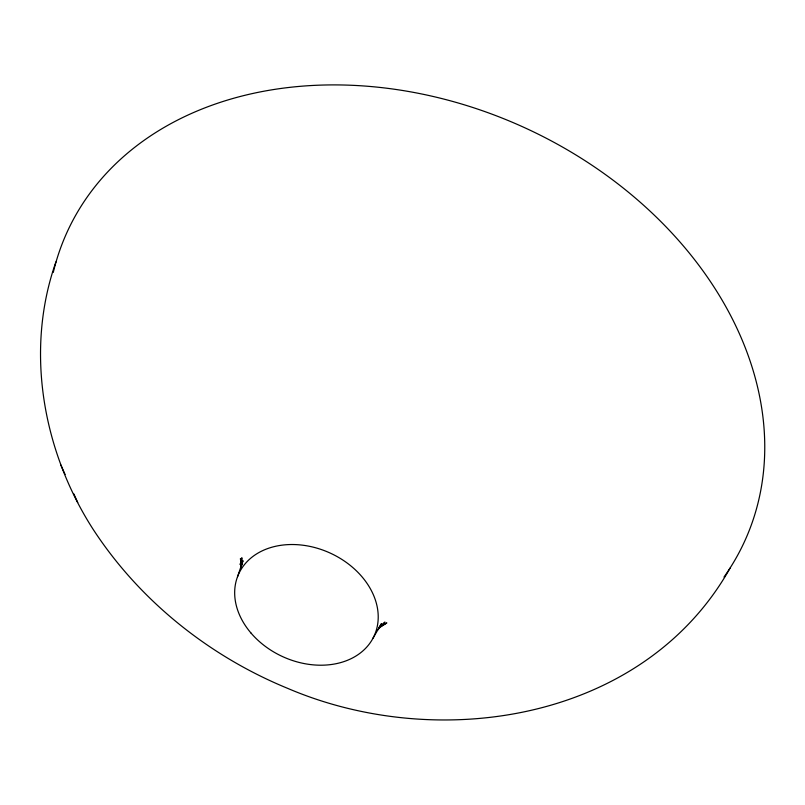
<?xml version="1.0" encoding="UTF-8"?>
<svg xmlns="http://www.w3.org/2000/svg" width="805" height="805" viewBox="0 0 805 805"><rect width="100%" height="100%" fill="white"/><g stroke="black" fill="none" stroke-linecap="round" stroke-linejoin="round"><path stroke-width="1.21" d="M241.621 564.335L241.842 557.744L240.685 568.712M55.927 261.927C24.774 350.386 42.816 450.83 92.806 528.815C139.335 600.409 208.847 655.995 287.657 688.356C439.208 753.259 644.272 720.596 730.065 568.139M241.279 566.358L242.989 560.703L237.535 576.722M372.977 638.244L381.49 623.623L378.511 628.433M377.424 630.184L384.971 622.084L378.924 627.608M379.044 627.92L386.843 622.909L379.165 627.397M241.047 565.905L240.091 563.802L241.108 566.066M60.818 464.998L65.104 474.467M73.808 493.837L77.743 502.511M241.772 564.999L240.423 558.66L241.51 566.096M53.291 272.362A372.373 284.829 24.5 0 1 523.512 127.18A372.373 284.829 24.5 0 1 723.987 577.064M251.009 633.062A74.473 56.964 24.5 0 0 373.641 636.966A74.473 56.964 24.5 0 0 294.69 544.562A74.473 56.964 24.5 0 0 251.009 633.062"/></g></svg>
